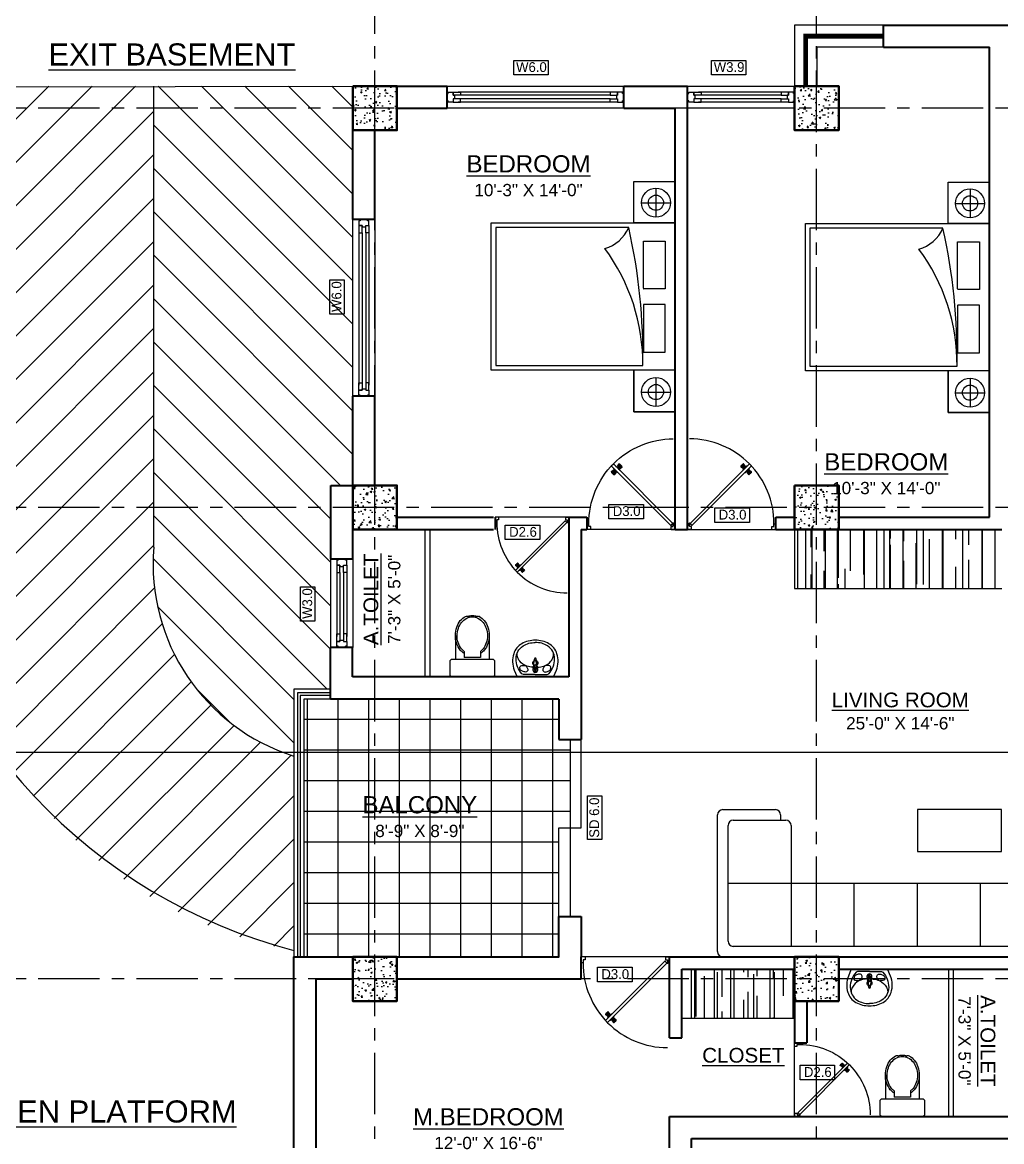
# Model space of a CAD drawing. Header units: inches. Extents: x 5223 to 201172, y -52570 to -12314.
# Drawn here: x 196312.9 to 196711.8, y -51947.2 to -51491.4 of the extents above; entities that cross this region are included whole.
import ezdxf

# ---------------------------------------------------------------- set-up
doc = ezdxf.new("R2010")
doc.units = ezdxf.units.IN
doc.header["$LTSCALE"] = 20
doc.header["$MEASUREMENT"] = 0
doc.linetypes.add('CENTER', pattern=[2, 1.25, -0.25, 0.25, -0.25])
for name, color, linetype, lineweight in [('A FURNITURE', 43, 'Continuous', 5), ('A. WINDOW', 140, 'Continuous', 5), ('CL', 252, 'CENTER', 5), ('column', 1, 'Continuous', 35), ('D-DIM', 5, 'Continuous', 13), ('door', 103, 'Continuous', 9), ('ELE 0.9', 252, 'Continuous', 9), ('FIXT', 34, 'Continuous', 5), ('fur', 44, 'Continuous', 5), ('furniture', 32, 'Continuous', 5), ('ha', 253, 'Continuous', 5), ('hatch tile', 253, 'Continuous', 0), ('Hatrch', 8, 'Continuous', 0), ('PUERTAS', 7, 'Continuous', 13), ('railings', 153, 'Continuous', 9), ('Stair', 34, 'Continuous', 9), ('T-TEXT', 7, 'Continuous', 13), ('text', 247, 'Continuous', 13), ('Wall', 7, 'Continuous', 30), ('window', 150, 'Continuous', 13)]:
    doc.layers.add(name, color=color, linetype=linetype, lineweight=lineweight)
doc.styles.add('ARIAL', font='romans.shx')
doc.styles.get("Standard").update_dxf_attribs({"font": 'ARIALN.TTF'})
pattern_1 = [(90.0000007, (6704.01, -2325.1255), (-8.0000002, 17.5999999), [120, -16, 40, -8]), (90.000001, (6700.01, -2314.486), (-10.6399999, -8.00000013), [24, -2.64, 48, -6]), (90.0000007, (6697.2103, -2321.1255), (-5.36000051, 41.59999993), [64, -11.2, 32, -8])]

# ---------------------------------------------------------------- blocks, each defined once
blk = doc.blocks.new('COL')
at = {"layer": 'ELE 0.9'}
h = blk.add_hatch(dxfattribs=at)
h.set_pattern_fill('AR-CONC', color=256, style=0)
h.set_pattern_definition([(50, (0, 0), (7.17260183, -0.62752135), [0.75, -8.25]), (355, (0, 0), (-1.38751334, 7.52192134), [0.6, -6.6]), (100.4514, (0.598, -0.052), (5.78509382, 6.89439542), [0.6374019, -7.01142112]), (46.1842, (0, 2), (10.6724105, -1.65519014), [1.125, -12.375]), (96.6356, (0.889, 1.862), (9.34662706, 9.7411787), [0.9561029, -10.51713]), (351.1842, (0, 2), (9.34661945, 9.741186), [0.9, -9.9]), (21, (1, 1.5), (5.96907052, -4.0261889), [0.75, -8.25]), (326, (1, 1.5), (2.43315332, 7.25150045), [0.6, -6.6]), (71.4514, (1.4974, 1.1645), (8.4022263, 3.22530497), [0.6374019, -7.01142112]), (37.5, (0, 0), (0.121598553, 3.32893854), [0, -6.52, 0, -6.7, 0, -6.625]), (7.5, (0, 0), (2.630695374, 3.94411712), [0, -3.82, 0, -6.37, 0, -2.525]), (327.5, (-2.23, 0), (5.33822436, -0.225548717), [0, -2.5, 0, -7.8, 0, -10.35]), (317.5, (-3.23, 0), (5.8318617, 1.00104982), [0, -3.25, 0, -5.18, 0, -7.35])])
h.paths.add_polyline_path([(151149.68, -27522.26), (151149.68, -27540.26), (151167.68, -27540.26), (151167.68, -27522.26)])
at = {"layer": 'column'}
blk.add_lwpolyline([(151149.68, -27522.26), (151167.68, -27522.26), (151167.68, -27540.26)], dxfattribs=at)
blk.add_lwpolyline([(151149.68, -27522.26), (151167.68, -27522.26), (151167.68, -27540.26), (151149.68, -27540.26)], close=True, dxfattribs=at)
blk = doc.blocks.new('3ft')
at = {"layer": 'PUERTAS', "color": 8}
for p, q in [((22.57, 24.94), (21.65, 25.68)), ((22.63, 24.99), (21.69, 25.75)), ((22.74, 25.1), (21.84, 25.9)), ((22.13, 26.28), (21.98, 26.13)), ((22.88, 25.24), (22.01, 26.06)), ((22.13, 26.28), (22.27, 26.42)), ((22.29, 26.41), (22.27, 26.42)), ((23.16, 25.52), (22.34, 26.39)), ((23.3, 25.66), (22.5, 26.56)), ((23.41, 25.77), (22.65, 26.71)), ((22.69, 24.32), (23.02, 24.83)), ((23.46, 25.83), (22.72, 26.75)), ((22.95, 24.96), (22.84, 25.07)), ((22.98, 24.99), (22.86, 25.1)), ((23.03, 25.04), (22.91, 25.15)), ((22.91, 24.53), (23.1, 24.91)), ((23.11, 25.12), (22.99, 25.23)), ((23.13, 24.76), (23.18, 24.99)), ((23.28, 25.3), (23.17, 25.41)), ((23.36, 25.37), (23.25, 25.49)), ((23.31, 24.94), (23.28, 25.08)), ((23.41, 25.43), (23.3, 25.54)), ((23.46, 25.09), (23.32, 25.13)), ((23.44, 25.45), (23.33, 25.56)), ((23.64, 25.27), (23.41, 25.22)), ((23.87, 25.49), (23.49, 25.3)), ((24.08, 25.71), (23.57, 25.38)), ((23.63, 23.38), (24.14, 23.72)), ((23.84, 23.6), (24.22, 23.79)), ((24.07, 23.82), (24.3, 23.88)), ((24.25, 24), (24.39, 23.97)), ((24.25, 23.26), (24.99, 22.34)), ((24.27, 23.64), (24.38, 23.53)), ((24.3, 23.67), (24.41, 23.56)), ((24.3, 23.32), (25.06, 22.38)), ((24.35, 23.72), (24.46, 23.61)), ((24.4, 24.15), (24.43, 24.01)), ((24.41, 23.43), (25.2, 22.53)), ((24.43, 23.8), (24.54, 23.69)), ((24.58, 24.33), (24.52, 24.1)), ((24.55, 23.57), (25.37, 22.7)), ((24.6, 23.97), (24.72, 23.86)), ((24.8, 24.56), (24.61, 24.18)), ((25.02, 24.77), (24.68, 24.26)), ((24.68, 24.05), (24.79, 23.94)), ((24.73, 24.1), (24.85, 23.99)), ((24.76, 24.13), (24.87, 24.02)), ((24.83, 23.85), (25.7, 23.03)), ((24.97, 23.99), (25.87, 23.2)), ((25.08, 24.1), (26.02, 23.34)), ((25.14, 24.15), (26.06, 23.41)), ((25.58, 22.82), (25.43, 22.67)), ((25.58, 22.82), (25.73, 22.97)), ((25.72, 22.98), (25.73, 22.97)), ((0, 0), (36, 0))]:
    blk.add_line(p, q, dxfattribs=at)
at = {"layer": 'PUERTAS', "color": 1}
for p, q in [((21.67, 25.73), (22.17, 26.23)), ((22.49, 24.95), (21.67, 25.61)), ((21.7, 25.82), (22.14, 26.26)), ((21.73, 25.79), (21.7, 25.82)), ((22.58, 26.7), (22.14, 26.26)), ((22.67, 26.73), (22.17, 26.23)), ((22.61, 26.67), (22.58, 26.7)), ((22.6, 24.96), (23.02, 25.38)), ((22.61, 24.25), (22.92, 24.72)), ((22.62, 24.13), (22.61, 24.14)), ((22.7, 25.07), (22.71, 25.06)), ((23.45, 25.91), (22.79, 26.73)), ((22.82, 25.06), (23.08, 25.32)), ((22.94, 24.95), (22.83, 25.07)), ((22.92, 24.72), (22.92, 24.72)), ((22.93, 24.94), (23.19, 25.21)), ((22.93, 24.84), (22.93, 24.83)), ((23.44, 25.81), (23.02, 25.38)), ((23.34, 25.58), (23.08, 25.32)), ((23.46, 25.47), (23.19, 25.21)), ((23.33, 25.7), (23.34, 25.69)), ((23.45, 25.46), (23.33, 25.57)), ((23.44, 23.31), (23.45, 23.3)), ((23.56, 23.3), (24.03, 23.61)), ((23.57, 25.47), (23.57, 25.47)), ((24.15, 25.79), (23.68, 25.48)), ((23.68, 25.48), (23.68, 25.48)), ((24.03, 23.61), (24.03, 23.62)), ((24.14, 23.62), (24.14, 23.62)), ((24.25, 23.62), (24.51, 23.89)), ((24.27, 25.78), (24.26, 25.79)), ((24.26, 23.29), (24.69, 23.71)), ((24.26, 23.63), (24.37, 23.52)), ((24.26, 23.18), (24.92, 22.37)), ((24.37, 23.52), (24.63, 23.77)), ((24.37, 23.4), (24.37, 23.4)), ((24.78, 24.15), (24.51, 23.89)), ((24.89, 24.03), (24.63, 23.77)), ((25.11, 24.14), (24.69, 23.71)), ((24.77, 24.14), (24.88, 24.03)), ((24.79, 24.38), (24.78, 24.37)), ((24.78, 24.26), (24.78, 24.26)), ((25.1, 24.84), (24.79, 24.38)), ((25, 24.03), (25, 24.03)), ((25.04, 22.36), (25.54, 22.86)), ((25.09, 24.96), (25.1, 24.95)), ((25.13, 22.39), (25.57, 22.83)), ((25.22, 24.14), (26.03, 23.48)), ((26.04, 23.37), (25.54, 22.86)), ((26.01, 23.27), (25.57, 22.83)), ((25.98, 23.3), (26.01, 23.27)), ((25.1, 22.42), (25.13, 22.39))]:
    blk.add_line(p, q, dxfattribs=at)
at = {"layer": 'PUERTAS', "color": 2}
for p, q in [((21.99, 26.11), (21.98, 26.13)), ((26.05, 25.92), (25.23, 26.74)), ((25.42, 22.68), (25.43, 22.67))]:
    blk.add_line(p, q, dxfattribs=at)
at = {"layer": 'PUERTAS', "color": 1}
for centre, start, end in [((22.54, 25.01), 231.0764, 315), ((22.67, 24.2), 135, 225), ((22.73, 26.68), 38.9236, 135), ((22.77, 25.12), 225, 315), ((22.99, 24.89), 135, 219.7428), ((22.87, 24.78), 315, 39.7428), ((23.28, 25.63), 315, 45), ((23.39, 25.86), 315, 38.9236), ((23.51, 23.36), 225, 315), ((23.51, 25.41), 50.2572, 135), ((23.62, 25.53), 230.2572, 315), ((24.09, 23.56), 50.2572, 135), ((24.2, 23.68), 230.2572, 315), ((24.2, 25.73), 45, 135), ((24.32, 23.23), 135, 218.9236), ((24.42, 23.46), 135, 225), ((24.84, 24.31), 135, 219.7428), ((24.72, 24.21), 315, 39.7428), ((24.94, 23.98), 45, 135), ((25.04, 24.89), 315, 45), ((25.17, 24.08), 51.0764, 135), ((25.98, 23.42), 315, 51.0764), ((24.98, 22.42), 218.9236, 315)]:
    blk.add_arc(centre, 0.08, start, end, dxfattribs=at)
at = {"layer": 'window'}
for p, q in [((1.01, 2.52), (25.23, 26.74)), ((26.05, 25.92), (1.77, 1.64)), ((0, 2.4), (0, 0)), ((0.72, 2.4), (0, 2.4)), ((1.6, 0), (0, 0)), ((0.72, 1.52), (0.72, 2.44)), ((0.8, 1.52), (0.72, 1.52)), ((0.8, 1.52), (0.8, 2.41)), ((0.8, 1.2), (0.8, 1.52)), ((1.6, 1.2), (0.8, 1.2)), ((1.57, 1.84), (0.94, 2.47)), ((1.63, 1.89), (0.97, 2.55)), ((1.63, 1.89), (1.57, 1.84)), ((1.77, 1.64), (1.57, 1.84)), ((1.6, 0), (1.6, 1.2)), ((34.4, 0), (34.4, 1.2)), ((34.4, 1.2), (35.2, 1.2)), ((34.4, 0), (36, 0)), ((35.2, 1.2), (35.2, 2.4)), ((35.2, 2.4), (36, 2.4)), ((36, 0), (36, 2.4))]:
    blk.add_line(p, q, dxfattribs=at)
for radius in [0.155, 0.0752]:
    blk.add_circle((0.82, 2.56), radius, dxfattribs=at)
blk.add_arc((0.82, 2.56), 34.38, 359.7285, 90.0333, dxfattribs=at)
blk = doc.blocks.new('*U13')
at = {"color": 3, "xscale": -1}
blk.add_blockref('3ft', (42, 0), dxfattribs=at)
blk = doc.blocks.new('2ft6in')
at = {"layer": 'PUERTAS', "color": 8}
for p, q in [((18.81, 20.78), (18.04, 21.4)), ((18.86, 20.83), (18.08, 21.46)), ((18.95, 20.92), (18.2, 21.58)), ((18.44, 21.9), (18.31, 21.77)), ((19.07, 21.03), (18.34, 21.72)), ((18.44, 21.9), (18.56, 22.02)), ((18.58, 22.01), (18.56, 22.02)), ((19.3, 21.26), (18.61, 22)), ((19.42, 21.38), (18.75, 22.14)), ((19.51, 21.48), (18.88, 22.26)), ((18.91, 20.27), (19.19, 20.69)), ((19.55, 21.53), (18.93, 22.3)), ((19.13, 20.8), (19.03, 20.9)), ((19.15, 20.82), (19.05, 20.92)), ((19.09, 20.44), (19.25, 20.76)), ((19.19, 20.87), (19.1, 20.96)), ((19.25, 20.93), (19.16, 21.02)), ((19.28, 20.63), (19.32, 20.83)), ((19.4, 21.08), (19.31, 21.17)), ((19.47, 21.15), (19.38, 21.24)), ((19.43, 20.78), (19.4, 20.9)), ((19.51, 21.19), (19.42, 21.28)), ((19.55, 20.91), (19.43, 20.94)), ((19.53, 21.21), (19.44, 21.3)), ((19.7, 21.06), (19.51, 21.01)), ((19.89, 21.24), (19.58, 21.08)), ((20.07, 21.42), (19.64, 21.15)), ((19.69, 19.49), (20.12, 19.76)), ((19.87, 19.67), (20.18, 19.83)), ((20.06, 19.85), (20.25, 19.9)), ((20.21, 20), (20.33, 19.97)), ((20.21, 19.38), (20.83, 18.61)), ((20.23, 19.7), (20.32, 19.61)), ((20.25, 19.72), (20.34, 19.63)), ((20.25, 19.43), (20.88, 18.65)), ((20.29, 19.76), (20.38, 19.67)), ((20.33, 20.13), (20.36, 20.01)), ((20.34, 19.53), (21, 18.77)), ((20.36, 19.83), (20.45, 19.74)), ((20.48, 20.28), (20.44, 20.08)), ((20.46, 19.64), (21.14, 18.91)), ((20.5, 19.98), (20.6, 19.89)), ((20.67, 20.47), (20.51, 20.15)), ((20.85, 20.64), (20.57, 20.22)), ((20.57, 20.04), (20.66, 19.95)), ((20.61, 20.09), (20.7, 19.99)), ((20.63, 20.11), (20.72, 20.01)), ((20.69, 19.87), (21.42, 19.19)), ((20.81, 19.99), (21.56, 19.33)), ((20.9, 20.08), (21.68, 19.45)), ((20.95, 20.13), (21.72, 19.51)), ((21.32, 19.01), (21.2, 18.89)), ((21.32, 19.01), (21.44, 19.14)), ((21.43, 19.15), (21.44, 19.14)), ((0, 0), (30, 0))]:
    blk.add_line(p, q, dxfattribs=at)
at = {"layer": 'PUERTAS', "color": 1}
for p, q in [((18.06, 21.44), (18.48, 21.86)), ((18.74, 20.79), (18.06, 21.34)), ((18.08, 21.51), (18.45, 21.88)), ((18.11, 21.49), (18.08, 21.51)), ((18.82, 22.25), (18.45, 21.88)), ((18.9, 22.28), (18.48, 21.86)), ((18.84, 22.23), (18.82, 22.25)), ((18.83, 20.8), (19.18, 21.15)), ((18.84, 20.21), (19.1, 20.6)), ((18.85, 20.11), (18.84, 20.12)), ((18.92, 20.89), (18.93, 20.88)), ((19.54, 21.59), (18.99, 22.27)), ((19.02, 20.88), (19.24, 21.1)), ((19.12, 20.8), (19.03, 20.89)), ((19.1, 20.7), (19.11, 20.69)), ((19.1, 20.6), (19.1, 20.6)), ((19.11, 20.79), (19.33, 21.01)), ((19.54, 21.5), (19.18, 21.15)), ((19.45, 21.31), (19.24, 21.1)), ((19.55, 21.22), (19.33, 21.01)), ((19.45, 21.41), (19.45, 21.41)), ((19.54, 21.22), (19.45, 21.31)), ((19.53, 19.43), (19.54, 19.42)), ((19.64, 21.23), (19.64, 21.23)), ((19.64, 19.42), (20.02, 19.67)), ((19.74, 21.24), (19.73, 21.23)), ((20.12, 21.49), (19.74, 21.24)), ((20.02, 19.67), (20.03, 19.68)), ((20.12, 19.68), (20.12, 19.68)), ((20.21, 19.69), (20.43, 19.9)), ((20.22, 21.48), (20.22, 21.49)), ((20.22, 19.41), (20.57, 19.76)), ((20.22, 19.69), (20.31, 19.6)), ((20.22, 19.32), (20.76, 18.64)), ((20.31, 19.6), (20.52, 19.81)), ((20.31, 19.5), (20.31, 19.5)), ((20.65, 20.12), (20.43, 19.9)), ((20.74, 20.03), (20.52, 19.81)), ((20.93, 20.11), (20.57, 19.76)), ((20.64, 20.11), (20.73, 20.02)), ((20.66, 20.31), (20.65, 20.31)), ((20.65, 20.21), (20.65, 20.22)), ((20.91, 20.7), (20.66, 20.31)), ((20.84, 20.02), (20.83, 20.03)), ((20.86, 18.63), (21.28, 19.05)), ((20.91, 20.8), (20.91, 20.79)), ((20.91, 18.68), (20.94, 18.66)), ((20.94, 18.66), (21.31, 19.03)), ((21.02, 20.12), (21.7, 19.57)), ((21.7, 19.47), (21.28, 19.05)), ((21.67, 19.4), (21.31, 19.03)), ((21.65, 19.42), (21.67, 19.4))]:
    blk.add_line(p, q, dxfattribs=at)
at = {"layer": 'PUERTAS', "color": 2}
for p, q in [((18.33, 21.76), (18.31, 21.77)), ((21.71, 21.6), (21.02, 22.28)), ((21.18, 18.9), (21.2, 18.89))]:
    blk.add_line(p, q, dxfattribs=at)
at = {"layer": 'PUERTAS', "color": 1}
for centre, start, end in [((18.78, 20.84), 231.0764, 315), ((18.89, 20.16), 135, 225), ((18.94, 22.23), 38.9236, 135), ((18.97, 20.93), 225, 315), ((19.16, 20.74), 135, 219.7428), ((19.06, 20.65), 315, 39.7428), ((19.4, 21.36), 315, 45), ((19.49, 21.55), 315, 38.9236), ((19.59, 19.47), 225, 315), ((19.6, 21.18), 50.2572, 135), ((19.68, 21.28), 230.2572, 315), ((20.07, 19.63), 50.2572, 135), ((20.17, 21.44), 45, 135), ((20.16, 19.73), 230.2572, 315), ((20.27, 19.36), 135, 218.9236), ((20.35, 19.55), 135, 225), ((20.7, 20.26), 135, 219.7428), ((20.6, 20.17), 315, 39.7428), ((20.78, 19.98), 45, 135), ((20.82, 18.68), 218.9236, 315), ((20.87, 20.75), 315, 45), ((20.98, 20.07), 51.0764, 135), ((21.65, 19.52), 315, 51.0764)]:
    blk.add_arc(centre, 0.0667, start, end, dxfattribs=at)
at = {"layer": 'window'}
for p, q in [((0.84, 2.1), (21.02, 22.28)), ((21.71, 21.6), (1.47, 1.37)), ((0, 2), (0, 0)), ((0.6, 2), (0, 2)), ((1.33, 0), (0, 0)), ((0.6, 1.26), (0.6, 2.04)), ((0.67, 1.26), (0.6, 1.26)), ((0.67, 1.26), (0.67, 2.01)), ((0.67, 1), (0.67, 1.26)), ((1.33, 1), (0.67, 1)), ((1.31, 1.53), (0.79, 2.06)), ((1.36, 1.58), (0.81, 2.12)), ((1.36, 1.58), (1.31, 1.53)), ((1.47, 1.37), (1.31, 1.53)), ((1.33, 0), (1.33, 1)), ((28.67, 0), (28.67, 1)), ((28.67, 1), (29.33, 1)), ((28.67, 0), (30, 0)), ((29.33, 1), (29.33, 2)), ((29.33, 2), (30, 2)), ((30, 0), (30, 2))]:
    blk.add_line(p, q, dxfattribs=at)
for radius in [0.129, 0.0627]:
    blk.add_circle((0.68, 2.14), radius, dxfattribs=at)
blk.add_arc((0.68, 2.14), 28.65, 359.7285, 90.0333, dxfattribs=at)
blk = doc.blocks.new('*U14')
at = {"color": 3}
blk.add_blockref('2ft6in', (0, 0), dxfattribs=at)
blk = doc.blocks.new('E')
at = {"layer": 'fur'}
for p, q in [((-50734.79, -225247.83), (-50734.79, -225247.24)), ((-50734.79, -225249.87), (-50734.79, -225249.26))]:
    blk.add_line(p, q, dxfattribs=at)
blk.add_lwpolyline([(-50724.63, -225248.55, -0.136997), (-50726.19, -225254.7, -0.186769), (-50730.71, -225258.35, -0.175283), (-50738.11, -225258.08), (-50740.91, -225256.94, -0.305773), (-50741.21, -225256.51), (-50741.21, -225248.55), (-50741.21, -225240.59, -0.305773), (-50740.91, -225240.16), (-50738.11, -225239.02, -0.175283), (-50730.71, -225238.75, -0.186769), (-50726.19, -225242.4, -0.136997)], format="xyb", close=True, dxfattribs=at)
for points in [[(-50740.17, -225248.55), (-50740.17, -225243.81, -0.123005), (-50739.85, -225242.51, -0.188998), (-50732.94, -225239.84, -0.253182), (-50727.17, -225243, -0.15566), (-50725.67, -225248.55, -0.992442)], [(-50736.13, -225244.33), (-50736.39, -225244.24, -0.109697), (-50737.32, -225245.07, -0.323693), (-50738.63, -225244.92, -0.126322), (-50738.92, -225244.49, -0.134788), (-50738.96, -225243.82, -0.061666), (-50738.47, -225242.39, -0.216659), (-50737.53, -225241.62, -0.086919), (-50736.79, -225241.55, -0.280276), (-50736.19, -225241.99, -0.116579), (-50736.01, -225243.06, -0.023936), (-50736.09, -225243.75), (-50735.89, -225243.78)], [(-50736.78, -225247.54, -0.063766), (-50736.26, -225244.68, -0.149285), (-50734.03, -225241.47, -0.091017), (-50732.07, -225240.44, -0.13567), (-50730.3, -225240.38, 11.129076)], [(-50740.17, -225248.55), (-50740.17, -225253.29, 0.123005), (-50739.85, -225254.59, 0.188998), (-50732.94, -225257.26, 0.253182), (-50727.17, -225254.1, 0.15566), (-50725.67, -225248.55, 0.992442)], [(-50733.31, -225249), (-50733.76, -225249.07, -0.090943), (-50733.99, -225249.15), (-50735.55, -225249.37), (-50736.79, -225249.56), (-50737.97, -225249.68, -0.413838), (-50739.07, -225248.55, -0.413838), (-50737.97, -225247.42), (-50736.79, -225247.53), (-50735.55, -225247.72), (-50733.99, -225247.95, -0.090943), (-50733.76, -225248.02), (-50733.31, -225248.1, -0.482882)], [(-50736.79, -225247.53, 0.462811), (-50737.95, -225248.55, 0.462811), (-50736.79, -225249.56)], [(-50736.87, -225247.72, 0.414214), (-50737.65, -225248.55, 0.685598)], [(-50736.87, -225249.37, -0.414214), (-50737.65, -225248.55, -0.685598)], [(-50736.87, -225247.72), (-50734.11, -225248.1, -0.389882), (-50733.73, -225248.55, -1.391857)], [(-50736.87, -225249.37), (-50734.11, -225249, 0.389882), (-50733.73, -225248.55, 1.391857)], [(-50733.76, -225249.07, 0.245866), (-50733.39, -225248.55, 0.245866), (-50733.76, -225248.02)], [(-50733.31, -225248.1), (-50733.03, -225248.13, -0.409667), (-50732.65, -225248.55, -0.409667), (-50733.03, -225248.96), (-50733.31, -225249)], [(-50733.31, -225248.1, -0.389882), (-50732.93, -225248.55, -0.230616), (-50733.08, -225248.9, -0.146126), (-50733.31, -225249)], [(-50736.13, -225252.76), (-50736.39, -225252.86, 0.109697), (-50737.32, -225252.03, 0.323693), (-50738.63, -225252.18, 0.126322), (-50738.92, -225252.61, 0.134788), (-50738.96, -225253.28, 0.061666), (-50738.47, -225254.71, 0.216659), (-50737.53, -225255.48, 0.086919), (-50736.79, -225255.55, 0.280276), (-50736.19, -225255.11, 0.116579), (-50736.01, -225254.04, 0.023936), (-50736.09, -225253.35), (-50735.89, -225253.32)], [(-50736.78, -225249.56, 0.06387), (-50736.26, -225252.41, 0.149285), (-50734.03, -225255.63, 0.091017), (-50732.07, -225256.66, 0.13567), (-50730.3, -225256.72, -11.129076)]]:
    blk.add_lwpolyline(points, format="xyb", dxfattribs=at)
for centre, radius in [((-50738.5, -225248.55), 0.535), ((-50738.5, -225248.55), 0.334), ((-50736.38, -225248.55), 0.713), ((-50736.38, -225248.55), 0.45)]:
    blk.add_circle(centre, radius, dxfattribs=at)
for radius, start, end in [(1.12, 29.8074, 132.4144), (0.844, 49.5633, 114.0223), (1.12, 226.7931, 331.1319), (0.844, 244.4623, 311.9521)]:
    blk.add_arc((-50734.79, -225248.55), radius, start, end, dxfattribs=at)
blk = doc.blocks.new('*U20')
at = {"color": 3, "xscale": -1}
blk.add_blockref('3ft', (42, 0), dxfattribs=at)
blk = doc.blocks.new('dvxcbv')
for p, q in [((79270.92, 92034.28), (79206.92, 92034.28)), ((79206.92, 92034.28), (79206.92, 91972.28)), ((79270.92, 92034.28), (79206.92, 92034.28)), ((79206.92, 92034.28), (79206.92, 91954.28)), ((79208.95, 92032.28), (79268.88, 92032.28)), ((79208.95, 91974.47), (79208.95, 92032.28)), ((79268.88, 92032.28), (79268.88, 91968.35)), ((79270.92, 91972.28), (79270.92, 92034.28)), ((79270.92, 91954.28), (79270.92, 92034.28)), ((79206.92, 91972.28), (79188.92, 91972.28)), ((79188.92, 91972.28), (79188.92, 91954.28)), ((79206.92, 91972.28), (79188.92, 91972.28)), ((79188.92, 91972.28), (79188.92, 91954.28)), ((79198.12, 91969.18), (79198.12, 91956.59)), ((79206.92, 91954.28), (79206.92, 91972.28)), ((79270.92, 91972.28), (79288.92, 91972.28)), ((79288.92, 91972.28), (79270.92, 91972.28)), ((79270.92, 91954.28), (79270.92, 91972.28)), ((79280.36, 91969.18), (79280.36, 91956.59)), ((79288.92, 91954.28), (79288.92, 91972.28)), ((79288.92, 91972.28), (79288.92, 91954.28)), ((79214.78, 91968.14), (79214.78, 91958.62)), ((79235.3, 91968.14), (79214.78, 91968.14)), ((79235.53, 91958.62), (79235.53, 91967.91)), ((79242.3, 91958.62), (79242.3, 91967.91)), ((79242.53, 91968.14), (79263.05, 91968.14)), ((79263.05, 91968.14), (79263.05, 91958.62)), ((79191.82, 91962.69), (79204.41, 91962.69)), ((79274.06, 91962.69), (79286.66, 91962.69)), ((79214.78, 91958.62), (79235.53, 91958.62)), ((79263.05, 91958.62), (79242.3, 91958.62)), ((79188.92, 91954.28), (79288.92, 91954.28)), ((79188.92, 91954.28), (79206.92, 91954.28)), ((79206.92, 91954.28), (79270.92, 91954.28)), ((79288.92, 91954.28), (79270.92, 91954.28))]:
    blk.add_line(p, q)
at = {"extrusion": (0, 0, -1)}
for centre, major_axis, start_param, end_param in [((79202.06, 91989.63), (-11.77, 11.77), 2.643035, 3.500356), ((79268.2, 92052.59), (59.57, 59.57), 2.348133, 2.994137), ((79264.85, 92225.36), (-181.75, 181.75), 3.91132, 4.146218), ((79198.12, 91962.69), (-4.45, 4.45), 2.356194490190969, 8.639379797370555), ((79280.36, 91962.69), (-4.45, 4.45), 2.356194490190969, 8.639379797370555), ((79198.12, 91962.69), (-2.33, 2.33), 2.356194490189522, 8.63937979736911), ((79235.3, 91967.91), (-0.164, 0.164), 0.785398, 2.356194), ((79242.53, 91967.91), (0.164, 0.164), 3.926991, 5.497787), ((79280.36, 91962.69), (-2.33, 2.33), 2.356194490189522, 8.63937979736911)]:
    blk.add_ellipse(centre, major_axis=major_axis, ratio=1, start_param=start_param, end_param=end_param, dxfattribs=at)
blk = doc.blocks.new('TOILTK')
for p, q in [((8.98, 0), (-8.98, 0)), ((-9.98, -1), (-9.98, -6.99)), ((9.98, -6.99), (9.98, -1)), ((-8.98, -7.99), (8.98, -7.99)), ((-7.6, -18.64), (-7.6, -7.99)), ((3.7, -8.66), (-3.7, -8.66)), ((-3.7, -11.49), (-3.7, -8.66)), ((3.7, -11.49), (3.7, -8.66)), ((7.6, -18.64), (7.6, -7.99)), ((-3.25, -27.09), (-3.07, -27.19)), ((3.25, -27.09), (3.07, -27.19))]:
    blk.add_line(p, q)
for points in [[(-3.7, -10.49, 0.072335), (-5.38, -12.03, 0.089665), (-7.16, -15.27, 0.09785), (-7.6, -18.64, 0.081351), (-7, -22.31, 0.089665), (-5.38, -25.26, 0.095836), (-3.07, -27.19, 0.079312)], [(-3.7, -11.49, 0.055189), (-4.81, -12.59, 0.089411), (-6.41, -15.51, 0.097396), (-6.8, -18.54, 0.080942), (-6.26, -21.84, 0.089411), (-4.81, -24.49, 0.104746), (-2.53, -26.34, 0.118951), (0, -26.95, 0.118951), (2.53, -26.34, 0.104746), (4.81, -24.49, 0.089411), (6.26, -21.84, 0.080942), (6.8, -18.54, 0.080942), (6.26, -15.25, 0.089411), (4.81, -12.59, 0.055189), (3.7, -11.49, 0.118951)], [(3.25, -27.09, 0.089115), (5.38, -25.26, 0.089665), (7, -22.31, 0.081351), (7.6, -18.64, 0.081351), (7, -14.98, 0.089665), (5.38, -12.03, 0.072335), (3.7, -10.49, 0.118397)], [(-1.93, -27.21, 0.085299), (0, -27.55, 0.085299), (1.93, -27.21, 0.003669)]]:
    blk.add_lwpolyline(points, format="xyb")
for centre, radius, start, end in [((-8.98, -1), 1, 90, 180), ((8.98, -1), 1, 0, 90), ((-8.98, -6.99), 1, 180, 270), ((8.98, -6.99), 1, 270, 0), ((-2.48, -26.19), 1.16, 239.4682, 330.9911), ((2.48, -26.19), 1.16, 209.0089, 300.5318)]:
    blk.add_arc(centre, radius, start, end)
blk = doc.blocks.new('Frame_w_casement2_p')
for points in [[(-2.5, 0.75), (-2.5, 2), (-5.5, 2), (-5.5, 0.75)], [(-2.5, -0.75), (-2.5, -2), (-5.5, -2), (-5.5, -0.75)]]:
    blk.add_lwpolyline(points, close=True)
blk.add_lwpolyline([(0, 1.5), (0, -1.5), (-0.5, -1.5), (-0.5, -2), (-2.5, -2), (-2.5, -2), (-2.5, -2), (-2.5, -0.75), (-3, -0.75), (-3, 0.75), (-2.5, 0.75), (-2.5, 2), (-2.5, 2), (-0.5, 2), (-0.5, 1.5), (0, 1.5), (-0.5, 1.5)])

msp = doc.modelspace()

# ---------------------------------------------------------------- hatches: boundary and pattern name
at = {"layer": 'ha'}
h = msp.add_hatch(dxfattribs=at)
h.set_pattern_fill('ANSI31', color=256, scale=100, style=0)
h.paths.add_polyline_path([(196366.38, -51517.34), (196291.62, -51517.34), (196291.85, -51532.02), (196283.96, -51644.66), (196279.62, -51698.68, 0.359923), (196423.49, -51869.3), (196423.49, -51790.18, -0.350641), (196366.38, -51705.15)])
h = msp.add_hatch(dxfattribs=at)
h.set_pattern_fill('ANSI31', color=256, scale=100, angle=90, style=0)
h.paths.add_polyline_path([(196447.49, -51571.65), (196447.49, -51535.34), (196447.49, -51517.34), (196366.38, -51517.34), (196366.38, -51705.15, 0.350641), (196423.49, -51790.18), (196423.49, -51762.96), (196438.41, -51762.96), (196438.41, -51745.96), (196438.49, -51745.96), (196438.49, -51709.96), (196438.49, -51679.96), (196447.49, -51679.96), (196447.49, -51643.65)])
at = {"layer": 'hatch tile'}
h = msp.add_hatch(dxfattribs=at)
h.set_pattern_fill('NET', color=256, scale=100, style=0)
h.set_pattern_definition([(7e-07, (6704.01, -2325.126), (-1.5e-07, 12.5), []), (90.000001, (6704.01, -2325.126), (-12.5, -1.5e-07), [])])
h.paths.add_polyline_path([(196456.49, -51766.96), (196438.41, -51766.96), (196427.49, -51766.96), (196427.49, -51871.96), (196447.49, -51871.96), (196456.49, -51871.96)])
h.paths.add_polyline_path([(196450.06, -51804.67), (196499.51, -51804.67), (196499.51, -51825.07), (196450.06, -51825.07)], flags=9)
h.paths.add_polyline_path([(196531.49, -51871.96), (196531.49, -51855.46), (196531.49, -51819.46), (196535.99, -51819.46), (196535.99, -51783.46), (196531.49, -51783.46), (196531.49, -51766.96), (196456.49, -51766.96), (196456.49, -51871.96), (196465.49, -51871.96), (196465.49, -51871.96)])
at = {"layer": 'Hatrch'}
h = msp.add_hatch(dxfattribs=at)
h.set_pattern_fill('AR-RROOF', color=256, scale=8, angle=90, style=0)
h.set_pattern_definition(pattern_1)
h.paths.add_polyline_path([(196636.49, -51697.96), (196627.49, -51697.96), (196627.49, -51721.96), (196636.49, -51721.96)])
h = msp.add_hatch(dxfattribs=at)
h.set_pattern_fill('AR-RROOF', color=256, scale=8, angle=90, style=0)
h.set_pattern_definition(pattern_1)
h.paths.add_polyline_path([(196645.49, -51697.96), (196636.49, -51697.96), (196636.49, -51721.96), (196711.86, -51721.96), (196711.86, -51697.96)])
h = msp.add_hatch(dxfattribs=at)
h.set_pattern_fill('AR-RROOF', color=256, scale=8, angle=90, style=0)
h.set_pattern_definition([(90.0000007, (8986.833, -7410.209), (-8.0000002, 17.5999999), [120, -16, 40, -8]), (90.000001, (8982.833, -7399.569), (-10.6399999, -8.00000013), [24, -2.64, 48, -6]), (90.0000007, (8980.0333, -7406.209), (-5.36000051, 41.59999993), [64, -11.2, 32, -8])])
h.paths.add_polyline_path([(196627.49, -51889.96), (196627.49, -51880.96), (196581.49, -51880.96), (196581.49, -51896.96), (196627.49, -51896.96)])
h.paths.add_polyline_path([(196627.49, -51880.96), (196627.49, -51876.96), (196581.49, -51876.96), (196581.49, -51880.96)])

# ---------------------------------------------------------------- linework, layer by layer
at = {"layer": 'A. WINDOW'}
for p, q in [((196552.36, -51519.84), (196490.35, -51519.84)), ((196552.36, -51521.09), (196490.35, -51521.09)), ((196621.99, -51519.84), (196588.35, -51519.84)), ((196621.99, -51521.09), (196588.35, -51521.09)), ((196552.36, -51522.59), (196490.35, -51522.59)), ((196552.36, -51523.84), (196490.35, -51523.84)), ((196621.99, -51522.59), (196588.35, -51522.59)), ((196621.99, -51523.84), (196588.35, -51523.84)), ((196449.99, -51577.15), (196449.99, -51639.17)), ((196451.24, -51577.15), (196451.24, -51639.17)), ((196452.74, -51577.15), (196452.74, -51639.17)), ((196453.99, -51577.15), (196453.99, -51639.17)), ((196440.99, -51715.46), (196440.99, -51741.48)), ((196442.24, -51715.46), (196442.24, -51741.48)), ((196443.74, -51715.46), (196443.74, -51741.48)), ((196444.99, -51715.46), (196444.99, -51741.48))]:
    msp.add_line(p, q, dxfattribs=at)
for points in [[(196627.49, -51492.47), (196627.49, -51517.34)], [(196663.67, -51492.47), (196627.49, -51492.47), (196627.49, -51517.34)], [(196663.67, -51501.47), (196636.49, -51501.47), (196636.49, -51517.34)]]:
    msp.add_lwpolyline(points, dxfattribs=at)
at = {"layer": 'A. WINDOW', "const_width": 2}
msp.add_lwpolyline([(196663.67, -51496.97), (196631.99, -51496.97), (196631.99, -51517.34)], dxfattribs=at)
at = {"layer": 'A. WINDOW'}
for points in [[(196485.86, -51517.34), (196557.86, -51517.34), (196557.86, -51526.34), (196485.86, -51526.34)], [(196583.86, -51517.34), (196627.49, -51517.34), (196627.49, -51526.34), (196583.86, -51526.34)], [(196447.49, -51643.65), (196447.49, -51571.65), (196456.49, -51571.65), (196456.49, -51643.65)], [(196438.49, -51745.96), (196438.49, -51709.96), (196447.49, -51709.96), (196447.49, -51745.96)]]:
    msp.add_lwpolyline(points, close=True, dxfattribs=at)
at = {"layer": 'CL'}
for p, q in [((196456.49, -52456.05), (196456.49, -51212.26)), ((196636.45, -52456.05), (196636.45, -51212.26)), ((197744.34, -51526.34), (196104.76, -51526.34)), ((197744.34, -51688.96), (196104.76, -51688.96)), ((197744.34, -51880.96), (196104.76, -51880.96))]:
    msp.add_line(p, q, dxfattribs=at)
at = {"layer": 'D-DIM'}
msp.add_line((196097.29, -51788.61), (197750.76, -51788.61), dxfattribs=at)
at = {"layer": 'door'}
for points in [[(196535.99, -51819.46), (196540.49, -51819.46), (196540.49, -51783.46), (196535.99, -51783.46)], [(196531.49, -51819.46), (196535.99, -51819.46), (196535.99, -51855.46), (196531.49, -51855.46)]]:
    msp.add_lwpolyline(points, close=True, dxfattribs=at)
at = {"layer": 'ELE 0.9'}
msp.add_lwpolyline([(196645.49, -51535.34), (196627.49, -51535.34), (196627.49, -51517.34), (196641.49, -51517.34)], dxfattribs=at)
for points in [[(196645.49, -51697.96), (196627.49, -51697.96), (196627.49, -51679.96), (196645.49, -51679.96)], [(196627.49, -51679.96), (196645.49, -51679.96), (196645.49, -51697.96), (196627.49, -51697.96)], [(196627.49, -51679.96), (196645.49, -51679.96), (196645.49, -51697.96), (196627.49, -51697.96)]]:
    msp.add_lwpolyline(points, close=True, dxfattribs=at)
at = {"layer": 'ELE 0.9', "color": 1}
msp.add_lwpolyline([(196627.49, -51679.96), (196645.49, -51679.96), (196645.49, -51697.96), (196627.49, -51697.96)], close=True, dxfattribs=at)
at = {"layer": 'FIXT', "lineweight": 0}
for p, q in [((196476.85, -51697.96), (196476.85, -51757.96)), ((196478.85, -51697.96), (196478.85, -51757.96)), ((196690.13, -51876.96), (196690.13, -51936.96)), ((196692.13, -51876.96), (196692.13, -51936.96))]:
    msp.add_line(p, q, dxfattribs=at)
at = {"layer": 'furniture'}
for p, q in [((196627.49, -51697.96), (196627.49, -51721.96)), ((196627.49, -51721.96), (196711.86, -51721.96)), ((196598.22, -51811.98), (196619.65, -51811.98)), ((196711.81, -51811.96), (196677.52, -51811.96)), ((196677.52, -51811.96), (196677.52, -51829.1)), ((196711.81, -51829.1), (196711.81, -51811.96)), ((196596.08, -51869.82), (196596.08, -51814.12)), ((196602.51, -51816.26), (196623.94, -51816.26)), ((196621.79, -51814.12), (196621.79, -51816.26)), ((196600.36, -51865.53), (196600.36, -51818.41)), ((196626.08, -51818.41), (196626.08, -51867.67)), ((196677.52, -51829.1), (196711.81, -51829.1)), ((196600.36, -51841.96), (196626.08, -51841.96)), ((196600.36, -51841.96), (196726.81, -51841.96)), ((196600.36, -51841.96), (196626.08, -51841.96)), ((196651.8, -51867.67), (196651.8, -51841.96)), ((196677.52, -51867.67), (196677.52, -51841.96)), ((196703.23, -51867.67), (196703.23, -51841.96)), ((196668.94, -51867.67), (196602.51, -51867.67)), ((196726.81, -51867.67), (196630.37, -51867.67)), ((196668.94, -51871.96), (196598.22, -51871.96)), ((196731.09, -51871.96), (196626.08, -51871.96)), ((196581.49, -51896.96), (196627.49, -51896.96))]:
    msp.add_line(p, q, dxfattribs=at)
for centre, start, end in [((196598.22, -51814.12), 90, 180), ((196619.65, -51814.12), 360, 90), ((196602.51, -51818.41), 90, 180), ((196623.94, -51818.41), 360, 90), ((196602.51, -51865.53), 180, 270), ((196598.22, -51869.82), 180, 270)]:
    msp.add_arc(centre, 2.14, start, end, dxfattribs=at)
at = {"layer": 'hatch tile'}
msp.add_line((196366.38, -51705.15), (196366.38, -51517.34), dxfattribs=at)
msp.add_arc((196448.1, -51711.95), 82.01, 175.2418, 252.5328, dxfattribs=at)
at = {"layer": 'railings'}
for p, q in [((196423.49, -51762.96), (196423.49, -51871.96)), ((196438.41, -51762.96), (196423.49, -51762.96)), ((196427.49, -51766.96), (196427.49, -51871.96)), ((196438.41, -51766.96), (196427.49, -51766.96))]:
    msp.add_line(p, q, dxfattribs=at)
for points in [[(196438.41, -51762.96), (196423.49, -51762.96), (196423.49, -51871.96)], [(196438.41, -51764.46), (196424.99, -51764.46), (196424.99, -51871.96)], [(196438.41, -51765.46), (196425.99, -51765.46), (196425.99, -51871.96)]]:
    msp.add_lwpolyline(points, dxfattribs=at)
at = {"layer": 'Stair'}
msp.add_line((196273.63, -51517.63), (196447.49, -51517.34), dxfattribs=at)
msp.add_arc((196479.09, -51654.89), 221.5, 191.0212, 255.4613, dxfattribs=at)
at = {"layer": 'T-TEXT', "lineweight": 9}
for points in [[(196527.12, -51512.76), (196513.06, -51512.76), (196513.06, -51506.86), (196527.12, -51506.86)], [(196607.64, -51512.76), (196593.58, -51512.76), (196593.58, -51506.86), (196607.64, -51506.86)], [(196443.99, -51596.21), (196443.99, -51610.27), (196438.1, -51610.27), (196438.1, -51596.21)], [(196565.92, -51693.57), (196551.86, -51693.57), (196551.86, -51687.67), (196565.92, -51687.67)], [(196609.07, -51695), (196595.01, -51695), (196595.01, -51689.11), (196609.07, -51689.11)], [(196523.68, -51702.02), (196509.62, -51702.02), (196509.62, -51696.13), (196523.68, -51696.13)], [(196432.06, -51721.23), (196432.06, -51735.28), (196426.17, -51735.28), (196426.17, -51721.23)], [(196549, -51806.35), (196549, -51824.14), (196543.1, -51824.14), (196543.1, -51806.35)], [(196561.26, -51882.11), (196547.2, -51882.11), (196547.2, -51876.21), (196561.26, -51876.21)], [(196643.8, -51921.98), (196629.74, -51921.98), (196629.74, -51916.09), (196643.8, -51916.09)]]:
    msp.add_lwpolyline(points, close=True, dxfattribs=at)
at = {"layer": 'Wall'}
for p, q in [((196663.67, -51492.47), (196760.99, -51492.47)), ((196663.67, -51501.47), (196663.67, -51492.47)), ((196702.86, -51492.47), (196730.99, -51492.47)), ((196663.67, -51501.47), (196706.86, -51501.47)), ((196706.86, -51692.96), (196706.86, -51501.47)), ((196464.86, -51517.34), (196485.86, -51517.34)), ((196485.86, -51526.34), (196485.86, -51517.34)), ((196557.86, -51517.34), (196583.86, -51517.34)), ((196557.86, -51526.34), (196557.86, -51517.34)), ((196583.86, -51697.96), (196583.86, -51517.34)), ((196583.86, -51697.96), (196583.86, -51517.34)), ((196464.86, -51526.34), (196485.86, -51526.34)), ((196557.86, -51526.34), (196578.86, -51526.34)), ((196578.86, -51697.96), (196578.86, -51526.34)), ((196578.86, -51697.96), (196578.86, -51526.34)), ((196456.49, -51571.65), (196447.49, -51571.65)), ((196456.49, -51643.65), (196447.49, -51643.65)), ((196438.49, -51709.96), (196438.49, -51679.96)), ((196438.49, -51679.96), (196447.49, -51679.96)), ((196464.86, -51692.96), (196504.86, -51692.96)), ((196505.49, -51692.96), (196505.49, -51697.96)), ((196535.49, -51692.96), (196542.86, -51692.96)), ((196535.49, -51692.96), (196535.49, -51757.96)), ((196542.86, -51692.96), (196542.86, -51697.96)), ((196619.86, -51697.96), (196619.86, -51692.96)), ((196619.86, -51692.96), (196627.49, -51692.96)), ((196645.49, -51692.96), (196706.86, -51692.96)), ((196447.49, -51709.96), (196447.49, -51697.96)), ((196464.86, -51697.96), (196504.86, -51697.96)), ((196540.49, -51697.96), (196542.86, -51697.96)), ((196540.49, -51697.96), (196540.49, -51766.96)), ((196578.86, -51697.96), (196583.86, -51697.96)), ((196619.86, -51697.96), (196627.49, -51697.96)), ((196645.49, -51697.96), (196711.86, -51697.96)), ((196447.49, -51709.96), (196438.49, -51709.96)), ((196438.41, -51766.96), (196438.41, -51745.96)), ((196447.41, -51745.96), (196438.41, -51745.96)), ((196447.41, -51757.96), (196447.41, -51745.96)), ((196535.49, -51757.96), (196447.41, -51757.96)), ((196540.49, -51756.63), (196540.49, -51766.96)), ((196531.49, -51766.96), (196438.41, -51766.96)), ((196531.49, -51766.96), (196531.49, -51783.46)), ((196540.49, -51766.96), (196540.49, -51783.46)), ((196531.49, -51783.46), (196540.49, -51783.46)), ((196531.49, -51855.46), (196540.49, -51855.46)), ((196540.49, -51855.46), (196540.49, -51871.96)), ((196524.49, -51871.96), (196531.49, -51871.96)), ((196540.49, -51880.96), (196540.49, -51871.96)), ((196576.49, -51904.96), (196576.49, -51871.96)), ((196576.49, -51871.96), (196733.24, -51871.96)), ((196581.49, -51904.96), (196581.49, -51876.96)), ((196581.49, -51876.96), (196627.49, -51876.96)), ((196645.49, -51876.96), (196718.99, -51876.96)), ((196627.49, -51889.96), (196627.49, -51906.96)), ((196632.49, -51889.96), (196632.49, -51906.96)), ((196576.49, -51904.96), (196581.49, -51904.96)), ((196627.49, -51906.96), (196632.49, -51906.96)), ((196576.49, -52074.96), (196576.49, -51936.96)), ((196576.49, -51936.96), (196718.99, -51936.96)), ((196585.49, -52078.96), (196585.49, -51945.96)), ((196585.49, -51945.96), (196814.49, -51945.96))]:
    msp.add_line(p, q, dxfattribs=at)
for points in [[(196447.49, -51571.65), (196447.49, -51535.34)], [(196456.49, -51571.65), (196456.49, -51535.34)], [(196456.49, -51571.65), (196456.49, -51535.34)], [(196447.49, -51571.65), (196447.49, -51571.33)], [(196447.49, -51679.96), (196447.49, -51643.65)], [(196456.49, -51679.96), (196456.49, -51643.65)], [(196465.49, -51871.96), (196531.49, -51871.96), (196531.49, -51855.46)], [(196423.49, -51964.96), (196423.49, -51871.96), (196447.49, -51871.96)], [(196432.49, -51964.96), (196432.49, -51880.96), (196447.49, -51880.96)], [(196432.49, -51936.46), (196432.49, -51880.96), (196447.49, -51880.96)], [(196465.49, -51880.96), (196515.49, -51880.96)], [(196465.49, -51880.96), (196540.49, -51880.96)]]:
    msp.add_lwpolyline(points, dxfattribs=at)

# ---------------------------------------------------------------- block references
at = {"layer": 'A FURNITURE', "xscale": -0.9000000000232832, "zscale": 0.9}
for p, yscale, rotation in [((399245.54, -6090.87), 0.8999999999068677, 270.0000007040668), ((-6065.71, -97544.05), 0.8999999999127795, 90.000000703372)]:
    msp.add_blockref('E', p, dxfattribs=dict(at, yscale=yscale, rotation=rotation))
at = {"layer": 'A. WINDOW'}
for p, rotation in [((196485.86, -51521.84), 179.9999956244101), ((196583.86, -51521.84), 179.9999956244101), ((196451.99, -51643.65), 269.9999956244101), ((196442.99, -51745.96), 269.9999956244101)]:
    msp.add_blockref('Frame_w_casement2_p', p, dxfattribs=dict(at, rotation=rotation))
at = {"layer": 'A. WINDOW', "xscale": -1}
for p, rotation in [((196557.86, -51521.84), 180.00000437559), ((196627.49, -51521.84), 180.00000437559), ((196451.99, -51571.65), 270.0000043755899), ((196442.99, -51709.96), 270.0000043755899)]:
    msp.add_blockref('Frame_w_casement2_p', p, dxfattribs=dict(at, rotation=rotation))
at = {"layer": 'door'}
for name, p, rotation in [('*U20', (196536.86, -51697.96), 7.036962474964308e-07), ('*U14', (196535.49, -51692.96), 180.0000007036963)]:
    msp.add_blockref(name, p, dxfattribs=dict(at, rotation=rotation))
at = {"layer": 'door', "xscale": -1}
for name, p, rotation in [('*U20', (196625.86, -51697.96), 7.03696221293626e-07), ('*U13', (196534.49, -51871.96), 180.0000007036963), ('*U14', (196627.49, -51936.96), 270.0000007034357)]:
    msp.add_blockref(name, p, dxfattribs=dict(at, rotation=rotation))
at = {"layer": 'ELE 0.9', "rotation": 1.659189019570969e-07}
for p in [(45297.8, -23995.09), (45297.8, -23995.09), (45477.8, -23995.09), (45477.8, -23995.09), (45297.8, -24157.7), (45477.8, -24157.7), (45297.8, -24349.7), (45477.8, -24349.7)]:
    msp.add_blockref('COL', p, dxfattribs=at)
at = {"layer": 'FIXT', "lineweight": 0, "extrusion": (0, 0, -1), "xscale": 0.9075975166615621, "yscale": 0.9075975166615621, "zscale": -0.9075975167189404, "rotation": 180.0000078287246}
for p in [(-196496.17, -51757.96), (-196671.37, -51936.96)]:
    msp.add_blockref('TOILTK', p, dxfattribs=at)
at = {"layer": 'furniture', "xscale": -0.9375000001455193, "yscale": 0.9375000001550688, "zscale": 0.9375000001500666, "rotation": 90.00000070347392}
for p in [(282786, 22683.4), (282914, 22683.14)]:
    msp.add_blockref('dvxcbv', p, dxfattribs=at)

# ---------------------------------------------------------------- texts
at = {"layer": 'T-TEXT', "ltscale": 0.5, "attachment_point": 5}
for s, insert, char_height, rotation in [('{\\fArial|b0|i0|c0|p34;\\L\\C7;EXIT BASEMENT}', (196373.77, -51504.53), 9, 0), ('{\\fArial|b0|i0|c0|p34;\\L\\C7;BEDROOM\\H0.7143x;\\P\\l10\'-3" X 14\'-0"}', (196519.07, -51553.88), 7, 0), ('{\\fArial|b0|i0|c0|p34;\\L\\C7;BEDROOM\\H0.7143x;\\P\\l10\'-3" X 14\'-0"}', (196664.84, -51675.23), 7, 0), ('{\\fArial|b0|i0|c0|p34;\\H0.8571x;\\L\\C7;A.TOILET\\P\\H0.8334x;\\l7\'-3" X 5\'-0"}', (196459.4, -51726.36), 7, 90), ('{\\fArial|b0|i0|c0|p34;\\H0.8571x;\\L\\C7;LIVING ROOM\\P\\H0.8334x;\\l25\'-0" X 14\'-6"}', (196670.54, -51771.86), 7, 0), ('{\\fArial|b0|i0|c0|p34;\\L\\C7;BALCONY\\H0.7143x;\\P\\l8\'-9" X 8\'-9"}', (196474.79, -51814.87), 7, 0), ('{\\fArial|b0|i0|c0|p34;\\H0.8571x;\\L\\C7;A.TOILET\\P\\H0.8334x;\\l7\'-3" X 5\'-0"}', (196701.72, -51906.16), 7, 270), ('{\\fArial|b0|i0|c0|p34;\\H0.8571x;\\L\\C7;CLOSET}', (196606.61, -51912.07), 7, 0), ('{\\fArial|b0|i0|c0|p34;\\L\\C7;OPEN PLATFORM}', (196346.36, -51934.98), 9, 0), ('{\\fArial|b0|i0|c0|p34;\\L\\C7;M.BEDROOM\\H0.7143x;\\P\\H1x;\\l12\'-0" X 16\'-6"}', (196502.74, -51941.95), 7, 0)]:
    msp.add_mtext(s, dxfattribs=dict(at, insert=insert, char_height=char_height, rotation=rotation))
at = {"layer": 'text', "char_height": 4, "attachment_point": 2, "style": 'ARIAL'}
for s, insert in [('{\\fCentury Gothic|b0|i0|c0|p34;W6.0}', (196520.26, -51507.61)), ('{\\fCentury Gothic|b0|i0|c0|p34;W3.9}', (196600.79, -51507.61)), ('{\\fCentury Gothic|b0|i0|c0|p34;D3.0}', (196559.06, -51688.42)), ('{\\fCentury Gothic|b0|i0|c0|p34;D3.0}', (196602.21, -51689.86)), ('{\\fCentury Gothic|b0|i0|c0|p34;D2.6}', (196516.82, -51696.88)), ('{\\fCentury Gothic|b0|i0|c0|p34;D3.0}', (196554.41, -51876.96)), ('{\\fCentury Gothic|b0|i0|c0|p34;D2.6}', (196636.94, -51916.84))]:
    msp.add_mtext(s, dxfattribs=dict(at, insert=insert))
at = {"layer": 'text', "char_height": 4, "attachment_point": 2, "rotation": 90, "style": 'ARIAL'}
for s, insert in [('{\\fCentury Gothic|b0|i0|c0|p34;W6.0}', (196438.84, -51603.07)), ('{\\fCentury Gothic|b0|i0|c0|p34;W3.0}', (196426.92, -51728.08)), ('{\\fCentury Gothic|b0|i0|c0|p34;SD 6.0}', (196543.85, -51815.27))]:
    msp.add_mtext(s, dxfattribs=dict(at, insert=insert))

doc.saveas('drawing.dxf')
